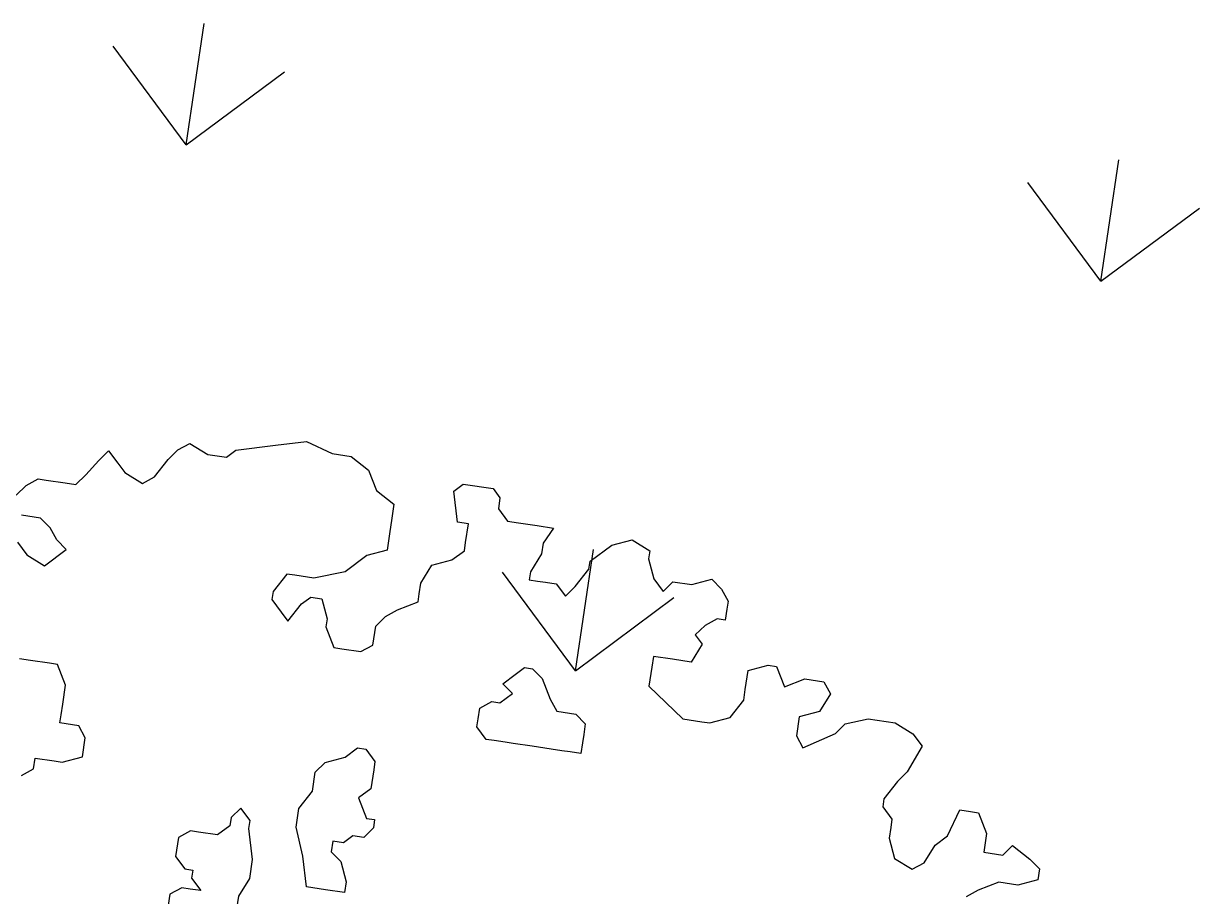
# Model space of a CAD drawing. Header units: millimetres. Extents: x 338 to 506, y 179 to 335.
# Drawn here: x 382.877 to 386.531, y 313.472 to 316.183 of the extents above; entities that cross this region are included whole.
import ezdxf

# ---------------------------------------------------------------- set-up
doc = ezdxf.new("R2010")
doc.units = ezdxf.units.MM
for name, color, linetype in [('ANDEN', 251, 'Continuous'), ('ARBOL-TOP', 3, 'Continuous'), ('MUROS', 32, 'Continuous')]:
    doc.layers.add(name, color=color, linetype=linetype)

# ---------------------------------------------------------------- blocks, each defined once
blk = doc.blocks.new('*X960')
at = {"color": 0}
for p, q in [((131.1812, 122.0172), (131.4506, 122.2867)), ((131.1812, 122.0172), (131.4506, 121.7478)), ((131.1812, 122.0172), (131.5622, 122.0172)), ((129.7443, 120.5804), (130.0138, 120.8498)), ((129.7443, 120.5804), (130.0138, 120.311)), ((129.7443, 120.5804), (130.1253, 120.5804)), ((131.1812, 119.1436), (131.4506, 119.413)), ((131.1812, 119.1436), (131.4506, 118.8742)), ((131.1812, 119.1436), (131.5622, 119.1436))]:
    blk.add_line(p, q, dxfattribs=at)
blk = doc.blocks.new('ARBOLITO')
at = {"linetype": 'ByBlock'}
for points in [[(462.33149, 69.52256), (462.3398, 69.5288), (462.3398, 69.53711), (462.35435, 69.53711), (462.36058, 69.53711), (462.37513, 69.54334), (462.37513, 69.55789), (462.36889, 69.5662), (462.35435, 69.5662), (462.35435, 69.57243), (462.35435, 69.58074), (462.35435, 69.59529), (462.34604, 69.60983), (462.3398, 69.60983), (462.32526, 69.60983), (462.31695, 69.60983)], [(462.3024, 69.69711), (462.31071, 69.68879), (462.32526, 69.68256), (462.3398, 69.69711), (462.33149, 69.70334), (462.32526, 69.71165), (462.31695, 69.71789), (462.3024, 69.71789)], [(462.29617, 69.73243), (462.3024, 69.74074), (462.31071, 69.74698), (462.31695, 69.74698), (462.33149, 69.74698), (462.3398, 69.74698), (462.34604, 69.75529), (462.35435, 69.76775), (462.36058, 69.77607), (462.36889, 69.76775), (462.37513, 69.76152), (462.38967, 69.75529), (462.39798, 69.76152), (462.4063, 69.77607), (462.41253, 69.78438), (462.42084, 69.79061), (462.43539, 69.78438), (462.44993, 69.78438), (462.45617, 69.79061), (462.48526, 69.79892), (462.50811, 69.80516), (462.52889, 69.79892), (462.54344, 69.79892), (462.55798, 69.79061), (462.56629, 69.77607), (462.58084, 69.76775), (462.58084, 69.75529), (462.58084, 69.74698), (462.58084, 69.73243), (462.56629, 69.7262), (462.55175, 69.71165), (462.52889, 69.70334), (462.51435, 69.70334), (462.50811, 69.70334), (462.4998, 69.68879), (462.4998, 69.68256), (462.50811, 69.67425), (462.51435, 69.66802), (462.52266, 69.68256), (462.52889, 69.68879), (462.5372, 69.68879), (462.54344, 69.67425), (462.54344, 69.66802), (462.55175, 69.65347), (462.55798, 69.65347), (462.57253, 69.65347), (462.58084, 69.6597), (462.58084, 69.67425), (462.58707, 69.68256), (462.59538, 69.68879), (462.60993, 69.69711), (462.60993, 69.70334), (462.60993, 69.71165), (462.61616, 69.7262), (462.63071, 69.73243), (462.63902, 69.74074), (462.63902, 69.74698), (462.63902, 69.76152), (462.63071, 69.76152), (462.62447, 69.78438), (462.63071, 69.79061), (462.65357, 69.79061), (462.6598, 69.78438), (462.6598, 69.77607), (462.66811, 69.76775), (462.67642, 69.76775), (462.69097, 69.76775), (462.70343, 69.76775), (462.6972, 69.75529), (462.6972, 69.74698), (462.69097, 69.73243), (462.69097, 69.7262), (462.6972, 69.7262), (462.70343, 69.7262), (462.71175, 69.7262), (462.72006, 69.71789), (462.72629, 69.7262), (462.7346, 69.74074), (462.7346, 69.74698), (462.74915, 69.76152), (462.76369, 69.76775), (462.77824, 69.76152), (462.77824, 69.75529), (462.78447, 69.74074), (462.79278, 69.73243), (462.79902, 69.74074), (462.81356, 69.74074), (462.82811, 69.74698), (462.83642, 69.74074), (462.84265, 69.73243), (462.84265, 69.7262), (462.84265, 69.71789), (462.83642, 69.71789), (462.82811, 69.71165), (462.82187, 69.70334), (462.82811, 69.69711), (462.82187, 69.68256), (462.80733, 69.68256), (462.79278, 69.68256), (462.79278, 69.67425), (462.79278, 69.6597), (462.82187, 69.63893), (462.83642, 69.63893), (462.84265, 69.63893), (462.8572, 69.64516), (462.86551, 69.6597), (462.86551, 69.66802), (462.86551, 69.68256), (462.88006, 69.68879), (462.88629, 69.68879), (462.8946, 69.67425), (462.90915, 69.68256), (462.92369, 69.68256), (462.92993, 69.67425), (462.92369, 69.6597), (462.90915, 69.65347), (462.90915, 69.63893), (462.91538, 69.63061), (462.93824, 69.64516), (462.94447, 69.65347), (462.96109, 69.6597), (462.98187, 69.6597), (462.99642, 69.65347), (463.00473, 69.64516), (462.99642, 69.62438), (462.99018, 69.61607), (462.98187, 69.60152), (462.98187, 69.59529), (462.99018, 69.58698), (462.99018, 69.58074), (462.99018, 69.57243), (462.99642, 69.55789), (463.01096, 69.55165), (463.01927, 69.55789), (463.02551, 69.57243), (463.03382, 69.58074), (463.04005, 69.60152), (463.04837, 69.60152), (463.0546, 69.60152), (463.06291, 69.58698), (463.06291, 69.57243), (463.07746, 69.57243), (463.08369, 69.58074), (463.09823, 69.57243), (463.10655, 69.5662), (463.10655, 69.55789), (463.092, 69.55165), (463.07746, 69.55165), (463.06291, 69.54334), (463.0546, 69.53711)], [(462.33149, 69.52256), (462.3398, 69.5288), (462.3398, 69.53711), (462.35435, 69.53711), (462.36058, 69.53711), (462.37513, 69.54334), (462.37513, 69.55789), (462.36889, 69.5662), (462.35435, 69.5662), (462.35435, 69.57243), (462.35435, 69.58074), (462.35435, 69.59529), (462.34604, 69.60983), (462.3398, 69.60983), (462.32526, 69.60983), (462.31695, 69.60983)], [(462.3024, 69.69711), (462.31071, 69.68879), (462.32526, 69.68256), (462.3398, 69.69711), (462.33149, 69.70334), (462.32526, 69.71165), (462.31695, 69.71789), (462.3024, 69.71789)], [(462.29617, 69.73243), (462.3024, 69.74074), (462.31071, 69.74698), (462.31695, 69.74698), (462.33149, 69.74698), (462.3398, 69.74698), (462.34604, 69.75529), (462.35435, 69.76775), (462.36058, 69.77607), (462.36889, 69.76775), (462.37513, 69.76152), (462.38967, 69.75529), (462.39798, 69.76152), (462.4063, 69.77607), (462.41253, 69.78438), (462.42084, 69.79061), (462.43539, 69.78438), (462.44993, 69.78438), (462.45617, 69.79061), (462.48526, 69.79892), (462.50811, 69.80516), (462.52889, 69.79892), (462.54344, 69.79892), (462.55798, 69.79061), (462.56629, 69.77607), (462.58084, 69.76775), (462.58084, 69.75529), (462.58084, 69.74698), (462.58084, 69.73243), (462.56629, 69.7262), (462.55175, 69.71165), (462.52889, 69.70334), (462.51435, 69.70334), (462.50811, 69.70334), (462.4998, 69.68879), (462.4998, 69.68256), (462.50811, 69.67425), (462.51435, 69.66802), (462.52266, 69.68256), (462.52889, 69.68879), (462.5372, 69.68879), (462.54344, 69.67425), (462.54344, 69.66802), (462.55175, 69.65347), (462.55798, 69.65347), (462.57253, 69.65347), (462.58084, 69.6597), (462.58084, 69.67425), (462.58707, 69.68256), (462.59538, 69.68879), (462.60993, 69.69711), (462.60993, 69.70334), (462.60993, 69.71165), (462.61616, 69.7262), (462.63071, 69.73243), (462.63902, 69.74074), (462.63902, 69.74698), (462.63902, 69.76152), (462.63071, 69.76152), (462.62447, 69.78438), (462.63071, 69.79061), (462.65357, 69.79061), (462.6598, 69.78438), (462.6598, 69.77607), (462.66811, 69.76775), (462.67642, 69.76775), (462.69097, 69.76775), (462.70343, 69.76775), (462.6972, 69.75529), (462.6972, 69.74698), (462.69097, 69.73243), (462.69097, 69.7262), (462.6972, 69.7262), (462.70343, 69.7262), (462.71175, 69.7262), (462.72006, 69.71789), (462.72629, 69.7262), (462.7346, 69.74074), (462.7346, 69.74698), (462.74915, 69.76152), (462.76369, 69.76775), (462.77824, 69.76152), (462.77824, 69.75529), (462.78447, 69.74074), (462.79278, 69.73243), (462.79902, 69.74074), (462.81356, 69.74074), (462.82811, 69.74698), (462.83642, 69.74074), (462.84265, 69.73243), (462.84265, 69.7262), (462.84265, 69.71789), (462.83642, 69.71789), (462.82811, 69.71165), (462.82187, 69.70334), (462.82811, 69.69711), (462.82187, 69.68256), (462.80733, 69.68256), (462.79278, 69.68256), (462.79278, 69.67425), (462.79278, 69.6597), (462.82187, 69.63893), (462.83642, 69.63893), (462.84265, 69.63893), (462.8572, 69.64516), (462.86551, 69.6597), (462.86551, 69.66802), (462.86551, 69.68256), (462.88006, 69.68879), (462.88629, 69.68879), (462.8946, 69.67425), (462.90915, 69.68256), (462.92369, 69.68256), (462.92993, 69.67425), (462.92369, 69.6597), (462.90915, 69.65347), (462.90915, 69.63893), (462.91538, 69.63061), (462.93824, 69.64516), (462.94447, 69.65347), (462.96109, 69.6597), (462.98187, 69.6597), (462.99642, 69.65347), (463.00473, 69.64516), (462.99642, 69.62438), (462.99018, 69.61607), (462.98187, 69.60152), (462.98187, 69.59529), (462.99018, 69.58698), (462.99018, 69.58074), (462.99018, 69.57243), (462.99642, 69.55789), (463.01096, 69.55165), (463.01927, 69.55789), (463.02551, 69.57243), (463.03382, 69.58074), (463.04005, 69.60152), (463.04837, 69.60152), (463.0546, 69.60152), (463.06291, 69.58698), (463.06291, 69.57243), (463.07746, 69.57243), (463.08369, 69.58074), (463.09823, 69.57243), (463.10655, 69.5662), (463.10655, 69.55789), (463.092, 69.55165), (463.07746, 69.55165), (463.06291, 69.54334), (463.0546, 69.53711)], [(462.71175, 69.60152), (462.6972, 69.60152), (462.69097, 69.60152), (462.68266, 69.60152), (462.67642, 69.60152), (462.66811, 69.60983), (462.66811, 69.61607), (462.66811, 69.62438), (462.67642, 69.63061), (462.68266, 69.63061), (462.69097, 69.63893), (462.68266, 69.64516), (462.69097, 69.65347), (462.6972, 69.6597), (462.70343, 69.6597), (462.71175, 69.65347), (462.72006, 69.63893), (462.72629, 69.63061), (462.74084, 69.63061), (462.74915, 69.62438), (462.74915, 69.61607), (462.74915, 69.60983), (462.74915, 69.60152), (462.74084, 69.60152), (462.7346, 69.60152), (462.72629, 69.60152), (462.71175, 69.60152), (462.71175, 69.60152)], [(462.71175, 69.60152), (462.6972, 69.60152), (462.69097, 69.60152), (462.68266, 69.60152), (462.67642, 69.60152), (462.66811, 69.60983), (462.66811, 69.61607), (462.66811, 69.62438), (462.67642, 69.63061), (462.68266, 69.63061), (462.69097, 69.63893), (462.68266, 69.64516), (462.69097, 69.65347), (462.6972, 69.6597), (462.70343, 69.6597), (462.71175, 69.65347), (462.72006, 69.63893), (462.72629, 69.63061), (462.74084, 69.63061), (462.74915, 69.62438), (462.74915, 69.61607), (462.74915, 69.60983), (462.74915, 69.60152), (462.74084, 69.60152), (462.7346, 69.60152), (462.72629, 69.60152), (462.71175, 69.60152)], [(462.57253, 69.50802), (462.57253, 69.49971), (462.58084, 69.49347), (462.58707, 69.47893), (462.58707, 69.47062), (462.57253, 69.47062), (462.55798, 69.47062), (462.55175, 69.49347), (462.54344, 69.51425), (462.54344, 69.5288), (462.55175, 69.54334), (462.55175, 69.55789), (462.55798, 69.5662), (462.57253, 69.57243), (462.58084, 69.58074), (462.58707, 69.58074), (462.59538, 69.57243), (462.59538, 69.5662), (462.59538, 69.55165), (462.58707, 69.54334), (462.59538, 69.5288), (462.60162, 69.5288), (462.60162, 69.52256), (462.59538, 69.51425), (462.58707, 69.51425), (462.58084, 69.50802), (462.57253, 69.50802), (462.57253, 69.50802)], [(462.57253, 69.50802), (462.57253, 69.49971), (462.58084, 69.49347), (462.58707, 69.47893), (462.58707, 69.47062), (462.57253, 69.47062), (462.55798, 69.47062), (462.55175, 69.49347), (462.54344, 69.51425), (462.54344, 69.5288), (462.55175, 69.54334), (462.55175, 69.55789), (462.55798, 69.5662), (462.57253, 69.57243), (462.58084, 69.58074), (462.58707, 69.58074), (462.59538, 69.57243), (462.59538, 69.5662), (462.59538, 69.55165), (462.58707, 69.54334), (462.59538, 69.5288), (462.60162, 69.5288), (462.60162, 69.52256), (462.59538, 69.51425), (462.58707, 69.51425), (462.58084, 69.50802), (462.57253, 69.50802)], [(462.50811, 69.44153), (462.50811, 69.45607), (462.51435, 69.47062), (462.51435, 69.48516), (462.50811, 69.50802), (462.50811, 69.51425), (462.4998, 69.52256), (462.49357, 69.51425), (462.49357, 69.50802), (462.48526, 69.49971), (462.47071, 69.49971), (462.46448, 69.49971), (462.45617, 69.49347), (462.45617, 69.47893), (462.46448, 69.47062), (462.47071, 69.47062), (462.47071, 69.46438), (462.47902, 69.45607), (462.47071, 69.45607), (462.46448, 69.45607), (462.45617, 69.44984), (462.45617, 69.44153)], [(462.50811, 69.44153), (462.50811, 69.45607), (462.51435, 69.47062), (462.51435, 69.48516), (462.50811, 69.50802), (462.50811, 69.51425), (462.4998, 69.52256), (462.49357, 69.51425), (462.49357, 69.50802), (462.48526, 69.49971), (462.47071, 69.49971), (462.46448, 69.49971), (462.45617, 69.49347), (462.45617, 69.47893), (462.46448, 69.47062), (462.47071, 69.47062), (462.47071, 69.46438), (462.47902, 69.45607), (462.47071, 69.45607), (462.46448, 69.45607), (462.45617, 69.44984), (462.45617, 69.44153)]]:
    blk.add_lwpolyline(points, dxfattribs=at)
blk = doc.blocks.new('A$C7152A42C')
at = {"layer": 'ANDEN', "color": 251, "linetype": 'Continuous'}
blk.add_blockref('*X960', (0, 0), dxfattribs=at)
at = {"layer": 'ARBOL-TOP', "color": 3, "linetype": 'ByBlock', "xscale": 4.090679926752369, "yscale": 4.090679926752369, "zscale": 4.090679926752369, "rotation": 270}
blk.add_blockref('ARBOLITO', (-155.22509, 2013.48433), dxfattribs=at)

msp = doc.modelspace()

# ---------------------------------------------------------------- block references
at = {"layer": 'MUROS', "color": 32, "rotation": 81.53046525965426}
msp.add_blockref('A$C7152A42C', (484.7482, 168.0844), dxfattribs=at)

doc.saveas('drawing.dxf')
